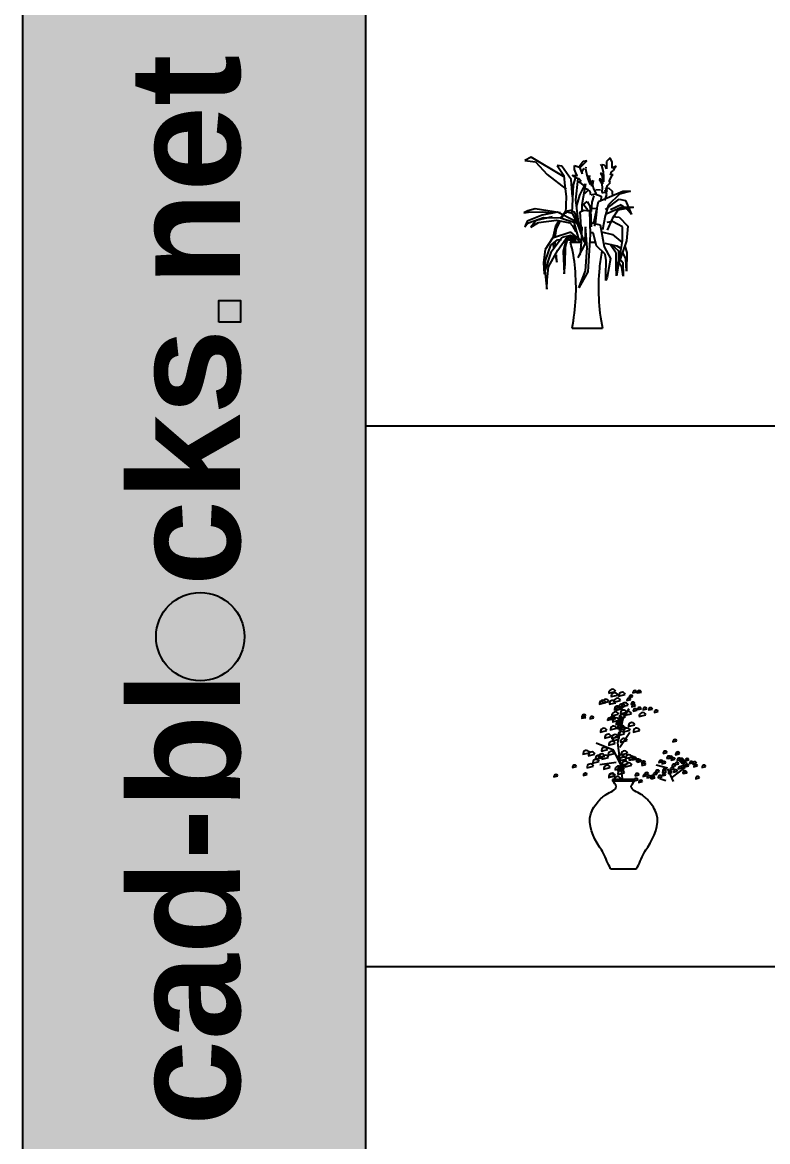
# Model space of a CAD drawing. Header units: millimetres. Extents: x 22565 to 38821, y 15578 to 26720.
# Drawn here: x 22565 to 24995, y 19026 to 22676 of the extents above; entities that cross this region are included whole.
import ezdxf

# ---------------------------------------------------------------- set-up
doc = ezdxf.new("R2010")
doc.units = ezdxf.units.MM
doc.layers.add('www.cad-blocks.net', color=7, linetype='Continuous')
doc.styles.get("Standard").update_dxf_attribs({"font": 'arial.ttf'})

# ---------------------------------------------------------------- blocks, each defined once
blk = doc.blocks.new('A$C6FCF75B8')
for p, q in [((23.9, 557.4), (3.5, 547.3)), ((129, 494.1), (23.9, 557.4)), ((281.7, 555.2), (269.3, 543.9)), ((282.9, 551.8), (281.7, 555.2)), ((287.4, 542.7), (282.9, 551.8)), ((3.5, 547.3), (37.4, 542.7)), ((37.4, 542.7), (75.9, 500.9)), ((108.7, 530.3), (130.2, 497.5)), ((123.4, 528), (108.7, 530.3)), ((153.9, 485.1), (123.4, 528)), ((164.7, 517), (165.2, 527.1)), ((169.3, 506.6), (164.7, 517)), ((164.9, 530.6), (180.8, 525.3)), ((165.2, 527.1), (164.9, 530.6)), ((193.5, 543.9), (180, 525.6)), ((180.8, 525.3), (190.4, 503.6)), ((182.1, 522.4), (204.8, 546.1)), ((190.2, 509.6), (193.1, 517.1)), ((193.1, 517.1), (197.8, 520.4)), ((204.8, 546.1), (193.5, 543.9)), ((202.1, 524.7), (200.8, 519.2)), ((200.8, 519.2), (204.8, 498.8)), ((250.1, 534.8), (253.4, 530.3)), ((253.4, 530.3), (258, 510)), ((261.4, 531.4), (255.7, 532.6)), ((267, 525.8), (261.4, 531.4)), ((269.3, 520.1), (267, 525.8)), ((269.3, 543.9), (269.3, 520.1)), ((286.2, 510), (291.9, 514.5)), ((287.4, 531.4), (287.4, 542.7)), ((287.4, 521.3), (287.4, 531.4)), ((290.8, 523.5), (287.4, 521.3)), ((296.4, 525.8), (290.8, 523.5)), ((291.9, 514.5), (298.7, 525.8)), ((300.9, 529.2), (296.4, 525.8)), ((298.7, 525.8), (300.9, 529.2)), ((75.9, 500.9), (138.1, 453.5)), ((130.2, 497.5), (133.6, 463.6)), ((158.5, 428.6), (153.9, 485.1)), ((157.8, 499.1), (163.3, 497.8)), ((161.2, 496.9), (157.8, 499.1)), ((168.3, 491.9), (160.7, 467)), ((172, 489.3), (161.2, 496.9)), ((163.3, 497.8), (169.4, 498)), ((173.4, 497.3), (169.3, 506.6)), ((169.4, 498), (173.4, 497.3)), ((169.8, 418.4), (176.7, 488)), ((171.4, 501.8), (170.2, 497.9)), ((178.9, 487.4), (172, 489.3)), ((186.6, 478.4), (178.9, 487.4)), ((178.9, 476.3), (182, 477.7)), ((182.9, 475.6), (178.9, 476.3)), ((182, 477.7), (186.6, 478.4)), ((194.6, 465.9), (182.9, 475.6)), ((190.4, 503.6), (190.2, 509.6)), ((204.8, 498.8), (210.2, 483.9)), ((208.9, 489.5), (213.9, 497.8)), ((217, 468.3), (208.9, 489.5)), ((210.2, 483.9), (217, 468.3)), ((213.9, 497.8), (212.5, 489.8)), ((212.5, 489.8), (216.8, 474.4)), ((220.6, 479.8), (225.8, 482.1)), ((221.7, 471.6), (220.6, 479.8)), ((225.8, 482.1), (223.5, 467.5)), ((245.5, 486.2), (253.4, 473.8)), ((251.2, 486.2), (245.5, 486.2)), ((250.1, 505.4), (254.6, 498.7)), ((258, 499.8), (250.1, 505.4)), ((253.4, 478.3), (251.2, 486.2)), ((256.8, 470.4), (253.4, 478.3)), ((254.6, 498.7), (256.8, 482.8)), ((256.8, 482.8), (256.8, 470.4)), ((258, 510), (259.1, 494.1)), ((259.1, 477.2), (258, 499.8)), ((259.1, 494.1), (259.1, 477.2)), ((272.7, 464.8), (282.9, 474.9)), ((278.3, 477.2), (280.6, 484)), ((282.9, 474.9), (278.3, 477.2)), ((280.6, 484), (287.4, 497.5)), ((282.9, 498.7), (286.2, 510)), ((287.4, 499.8), (282.9, 498.7)), ((290.8, 499.8), (287.4, 499.8)), ((287.4, 497.5), (290.8, 499.8)), ((133.6, 463.6), (138.1, 429.7)), ((160.7, 467), (157.3, 398.1)), ((182.2, 434.2), (201.4, 470.4)), ((201.4, 470.4), (193.5, 427.5)), ((199.4, 460.6), (194.6, 465.9)), ((196.1, 456.7), (199.4, 460.6)), ((209.6, 451.5), (196.1, 456.7)), ((210.5, 451.2), (198, 437.6)), ((215.8, 445.6), (209.6, 451.5)), ((218.8, 433.3), (215.8, 445.6)), ((216.8, 474.4), (221.8, 463)), ((221.8, 463), (221.7, 471.6)), ((223.5, 467.5), (226.9, 454.2)), ((226.9, 454.2), (235.2, 438.1)), ((235.2, 438.1), (232.1, 436.7)), ((234.2, 452.3), (250.1, 451.2)), ((243.3, 412.8), (322.4, 446.7)), ((253.4, 473.8), (255.7, 460.2)), ((255.7, 460.2), (254.6, 442.1)), ((254.6, 442.1), (258, 442.1)), ((258, 442.1), (271.5, 444.4)), ((263.6, 451.2), (269.3, 435.4)), ((264.8, 453.5), (276.1, 458)), ((269.3, 456.8), (272.7, 464.8)), ((271.5, 444.4), (269.3, 456.8)), ((276.1, 458), (287.4, 446.7)), ((287.4, 446.7), (287.4, 435.4)), ((347.3, 446.7), (312.3, 436.5)), ((322.4, 446.7), (347.3, 446.7)), ((138.1, 429.7), (135.8, 373.2)), ((177.7, 346.1), (169.8, 418.4)), ((172, 395.8), (182.2, 434.2)), ((193.5, 427.5), (189, 402.6)), ((189, 402.6), (189, 389)), ((193.5, 402.6), (206, 412.8)), ((195.8, 402.6), (208.2, 385.6)), ((206, 412.8), (215, 398.1)), ((232.1, 436.7), (218.8, 433.3)), ((221.8, 410.5), (219.5, 380)), ((228.6, 432), (221.8, 410.5)), ((228.6, 343.8), (243.3, 412.8)), ((230.8, 437.6), (252.3, 430.8)), ((252.3, 430.8), (251.2, 415)), ((269.3, 435.4), (262.5, 416.2)), ((276.1, 402.6), (264.8, 366.4)), ((265.9, 386.8), (311.1, 420.7)), ((312.3, 436.5), (276.1, 402.6)), ((316.8, 402.6), (282.9, 385.6)), ((311.1, 420.7), (331.5, 416.2)), ((337.1, 387.9), (316.8, 402.6)), ((331.5, 416.2), (350.7, 370.9)), ((13.1, 382.5), (0, 376)), ((0, 376), (14.9, 377.8)), ((59.7, 368.5), (10.3, 348.9)), ((36.4, 389), (13.1, 382.5)), ((14.9, 377.8), (60.7, 379.7)), ((119.5, 376), (36.4, 389)), ((109.2, 377.8), (59.7, 368.5)), ((60.7, 379.7), (92.4, 376)), ((165.2, 349.9), (109.2, 377.8)), ((135.4, 380.6), (120.9, 359.6)), ((123.9, 358.6), (135.4, 380.6)), ((152.2, 383.4), (135.4, 380.6)), ((135.4, 380.6), (157.8, 375)), ((166.2, 376.9), (152.2, 383.4)), ((157.3, 398.1), (156.2, 377.7)), ((157.8, 375), (179.2, 329.3)), ((187.6, 319.1), (166.2, 376.9)), ((183.9, 379.7), (196, 385.3)), ((187.6, 313.5), (183.9, 379.7)), ((189, 389), (189, 380)), ((196, 385.3), (213.8, 382.5)), ((213.8, 382.5), (216.6, 305.1)), ((215, 398.1), (218.4, 367.6)), ((218.4, 367.6), (219.5, 330.3)), ((221.8, 391.3), (237.6, 390.2)), ((237.6, 390.2), (232, 339.3)), ((264.8, 366.4), (256.8, 321.2)), ((268.2, 373.2), (316.8, 394.7)), ((306.6, 384.5), (287.4, 356.3)), ((357.5, 394.7), (306.6, 384.5)), ((316.8, 394.7), (357.5, 394.7)), ((350.7, 370.9), (337.1, 387.9)), ((10.3, 348.9), (2.8, 330.3)), ((2.8, 330.3), (14.9, 343.3)), ((14.9, 343.3), (64.4, 361)), ((40.1, 350.8), (22.4, 329.3)), ((22.4, 329.3), (47.6, 344.3)), ((92.4, 362.9), (40.1, 350.8)), ((47.6, 344.3), (106.4, 352.6)), ((64.4, 361), (119.5, 360.1)), ((102.7, 333.1), (93.9, 294.1)), ((114.9, 350.8), (102.7, 333.1)), ((106.4, 352.6), (149.4, 343.3)), ((106.4, 324.7), (119.4, 349.8)), ((119.5, 360.1), (162.4, 345.2)), ((149.4, 343.3), (158.7, 334)), ((158.7, 334), (169, 314.4)), ((162.4, 345.2), (177.4, 294.8)), ((177.4, 335.9), (165.2, 349.9)), ((197.9, 280.8), (177.4, 335.9)), ((187.6, 280.8), (190.4, 330.3)), ((200.7, 330.3), (199.8, 320.9)), ((206.3, 262.2), (200.7, 330.3)), ((220.3, 343.3), (248.3, 336.8)), ((232, 339.3), (229.7, 332.5)), ((248.3, 336.8), (261.4, 265)), ((288.5, 348.3), (270.4, 345)), ((287.4, 356.3), (271.5, 320.1)), ((288.5, 364.2), (311.1, 361.9)), ((321.3, 330.3), (288.5, 348.3)), ((311.1, 361.9), (339.4, 332.5)), ((321.3, 285.1), (321.3, 330.3)), ((339.4, 332.5), (334.9, 285.1)), ((93.4, 293.9), (69.1, 256.6)), ((125.1, 295.7), (87.7, 246.3)), ((153.1, 313.5), (93.4, 293.9)), ((102, 296.7), (106.4, 324.7)), ((152.2, 302.3), (125.1, 295.7)), ((137.2, 291.1), (148.4, 298.5)), ((148.4, 298.5), (165.2, 291.1)), ((172.7, 291.1), (152.2, 302.3)), ((174.6, 294.8), (153.1, 313.5)), ((177.4, 294.8), (187.6, 282.7)), ((199.8, 320.9), (198.8, 273.4)), ((216.6, 305.1), (208.2, 183.8)), ((225.9, 310.7), (216.6, 310.7)), ((237.1, 268.7), (225.9, 310.7)), ((253, 314.4), (288.5, 306)), ((288.5, 306), (320.5, 279.4)), ((69.1, 256.6), (64.4, 214.6)), ((70.9, 221.1), (87.7, 270.6)), ((87.7, 270.6), (109.2, 288.3)), ((94.7, 276.3), (98.1, 260)), ((103.3, 266.9), (101.6, 282)), ((109.2, 288.3), (122.3, 289.2)), ((110.2, 254.7), (137.2, 291.1)), ((137.2, 286.4), (127.9, 251)), ((134.4, 209), (135.4, 265)), ((135.4, 265), (141.9, 289.2)), ((147.5, 291.1), (137.2, 286.4)), ((141.9, 289.2), (167.1, 282.7)), ((168, 285.5), (147.5, 291.1)), ((151.4, 280), (187.6, 280)), ((165.2, 291.1), (169, 280.8)), ((183.9, 279), (172.7, 291.1)), ((198.8, 273.4), (175.5, 230.4)), ((184.8, 243.5), (187.6, 280.8)), ((199, 280), (204.8, 280)), ((200.7, 186.6), (206.3, 262.2)), ((214.8, 280), (234.1, 280)), ((265.1, 241.6), (237.1, 268.7)), ((261.4, 265), (282.9, 226.7)), ((304.3, 267.8), (265.1, 276.2)), ((300.6, 244.4), (282.9, 271.5)), ((284.7, 273.4), (308.1, 251.9)), ((314.6, 261.2), (304.3, 267.8)), ((317.2, 256.2), (314.6, 261.2)), ((315.6, 245.5), (321.3, 285.1)), ((334.9, 285.1), (320.2, 243.2)), ((328.9, 267.9), (336.1, 246.3)), ((67.2, 176.3), (70.9, 221.1)), ((87.7, 246.3), (68.1, 186.6)), ((80.3, 199.7), (110.2, 254.7)), ((102.2, 240.1), (107.4, 215.5)), ((107.4, 215.5), (106.4, 238.8)), ((127.9, 251), (131.6, 177.3)), ((175.5, 230.4), (184.8, 243.5)), ((267.9, 221.1), (265.1, 241.6)), ((267, 172.6), (267.9, 221.1)), ((282.9, 226.7), (271.7, 166.1)), ((300.6, 201.5), (300.6, 244.4)), ((304.3, 199.2), (315.6, 245.5)), ((320.2, 243.2), (304.3, 199.2)), ((308.1, 251.9), (309, 209)), ((308.5, 231.8), (323, 214.6)), ((332.3, 226.7), (321.7, 247.5)), ((335.1, 185.7), (332.3, 226.7)), ((336.1, 246.3), (335.1, 185.7)), ((64.4, 214.6), (66.3, 177.3)), ((68.1, 186.6), (74.7, 126.9)), ((75.6, 157.7), (80.3, 199.7)), ((131.6, 177.3), (134.4, 209)), ((179.2, 131.6), (200.7, 186.6)), ((208.2, 183.8), (179.2, 131.6)), ((301.5, 170.7), (300.6, 201.5)), ((309, 209), (301.5, 170.7)), ((319.3, 198.7), (308.3, 215.4)), ((323.9, 169.8), (319.3, 198.7)), ((323, 214.6), (323.9, 169.8)), ((74.7, 126.9), (75.6, 157.7)), ((267, 155.8), (267, 172.6)), ((271.7, 166.1), (267, 155.8)), ((157, 0), (256.2, 0)), ((157, 0), (256.2, 0))]:
    blk.add_line(p, q)
for centre, radius, start, end in [((-216.2, 169.8), 383.8, 3.9226, 16.684), ((629.4, 169.8), 383.8, 167.6563, 176.0774), ((-477.4, 129.5), 647.5, 348.4615, 5.8999), ((890.6, 129.5), 647.5, 174.1001, 191.5385)]:
    blk.add_arc(centre, radius, start, end)
blk = doc.blocks.new('A$C1A4A10EA')
for p, q in [((255.6, 818.8), (286.6, 826.2)), ((266.7, 802.5), (297.8, 809.8)), ((279, 777.3), (310.1, 784.7)), ((301.6, 805.1), (332.6, 812.4)), ((339.9, 784), (358.5, 788.4)), ((350.1, 798), (368.7, 802.4)), ((367.6, 819.8), (386.2, 824.2)), ((387, 819.8), (405.7, 824.2)), ((389.2, 819.5), (407.8, 824)), ((211, 767.6), (242, 775)), ((224.5, 772.6), (255.6, 780)), ((258.4, 766.7), (289.5, 774)), ((281.4, 740.4), (312.5, 747.7)), ((281.4, 740.4), (312.5, 747.7)), ((290, 739.4), (321, 746.8)), ((302, 751), (333.1, 758.4)), ((315.6, 756), (346.6, 763.4)), ((359.5, 766.7), (378.2, 771.1)), ((362.6, 755.5), (381.3, 759.9)), ((369, 735.4), (387.7, 739.8)), ((389.2, 741.8), (407.8, 746.2)), ((415, 741.1), (433.7, 745.5)), ((440.9, 740.4), (459.5, 744.8)), ((467.7, 728.7), (486.3, 733.1)), ((129.7, 701.5), (148.4, 705.9)), ((130.4, 707.9), (149.1, 712.3)), ((168.4, 699.3), (187, 703.8)), ((249.7, 692.5), (268.4, 696.9)), ((261.1, 697.7), (279.8, 702.1)), ((269.7, 696.7), (288.3, 701.1)), ((269.8, 713.6), (300.9, 720.9)), ((273.1, 685.1), (304.2, 692.5)), ((289, 672.5), (320.1, 679.9)), ((293.4, 676.8), (312, 681.2)), ((295.5, 676.6), (314.1, 681)), ((299.1, 689.1), (317.7, 693.6)), ((302.1, 697.4), (320.8, 701.9)), ((303, 701.2), (334.1, 708.6)), ((309.6, 722.1), (340.7, 729.4)), ((330.5, 715.5), (361.6, 722.8)), ((396.9, 710.2), (428, 717.6)), ((216, 637.5), (247, 644.8)), ((262.4, 647.4), (293.5, 654.8)), ((295.6, 654.5), (326.7, 661.9)), ((298.5, 621.8), (329.6, 629.2)), ((303.5, 647.2), (334.5, 654.5)), ((324.1, 638.4), (355.2, 645.8)), ((346.4, 664), (377.5, 671.4)), ((369.4, 637.7), (400.5, 645)), ((236.6, 609.2), (267.7, 616.6)), ((254.6, 577), (285.7, 584.3)), ((268.8, 607.8), (299.9, 615.2)), ((274.1, 596.4), (305.1, 603.8)), ((310.1, 590.3), (341.2, 597.6)), ((554, 591.7), (572.7, 596.1)), ((135.3, 534.1), (166.4, 541.4)), ((160.5, 527), (191.5, 534.3)), ((207, 517.5), (238, 524.8)), ((221.2, 548.3), (252.2, 555.7)), ((251.5, 529.8), (282.6, 537.2)), ((312.3, 531.7), (343.3, 539.1)), ((334.1, 514.2), (365.1, 521.5)), ((509.2, 538.3), (527.8, 542.8)), ((566.8, 531.9), (585.5, 536.3)), ((567.1, 534.1), (585.7, 538.5)), ((87, 472.9), (105.7, 477.3)), ((154.3, 471.5), (185.4, 478.8)), ((180.4, 492.4), (211.5, 499.7)), ((193.2, 510.4), (224.3, 517.7)), ((223.6, 511.3), (254.6, 518.7)), ((231.4, 465.1), (262.5, 472.4)), ((297.3, 513.9), (328.4, 521.3)), ((298.3, 464.1), (329.3, 471.5)), ((307, 504.2), (338.1, 511.6)), ((315.6, 483.8), (346.6, 491.2)), ((331.9, 475.5), (363, 482.9)), ((350.4, 505.9), (381.5, 513.2)), ((363.3, 509.2), (382, 513.6)), ((367.6, 508.7), (386.3, 513.1)), ((384, 500.4), (402.6, 504.8)), ((390.1, 497.6), (408.8, 502)), ((408.9, 491.2), (427.5, 495.6)), ((410.1, 482.4), (428.7, 486.8)), ((489.3, 495.2), (507.9, 499.6)), ((503.7, 489.3), (522.4, 493.7)), ((526, 514.9), (544.7, 519.3)), ((534.6, 513.9), (553.2, 518.3)), ((546.7, 506.1), (565.3, 510.5)), ((550, 477.6), (568.6, 482.1)), ((563.8, 484.8), (582.4, 489.2)), ((574.7, 505.1), (593.3, 509.6)), ((578.9, 465.8), (597.6, 470.2)), ((585.3, 504), (604, 508.4)), ((589.1, 499.2), (607.8, 503.6)), ((592.4, 470.8), (611.1, 475.2)), ((594.8, 492.1), (613.5, 496.5)), ((602.4, 482.6), (621.1, 487)), ((610.2, 475.3), (628.9, 479.7)), ((611.2, 503.2), (629.8, 507.7)), ((631.3, 490.2), (650, 494.6)), ((646.3, 488.5), (664.9, 493)), ((651.3, 475), (669.9, 479.4)), ((689.9, 472.9), (708.6, 477.3)), ((0, 428.6), (18.6, 433)), ((136.8, 435), (155.5, 439.4)), ((255.1, 425.7), (286.2, 433.1)), ((255.3, 427.9), (286.4, 435.2)), ((279.5, 412.2), (310.6, 419.6)), ((285, 461.3), (316.1, 468.6)), ((297.3, 455.6), (328.4, 462.9)), ((297.8, 440.4), (328.9, 447.8)), ((378.8, 434), (397.4, 438.4)), ((415, 430), (433.7, 434.4)), ((422.4, 437.8), (441, 442.2)), ((433.8, 423.6), (452.4, 428)), ((449, 424.1), (467.6, 428.5)), ((452.8, 419.3), (471.4, 423.7)), ((463.4, 437.6), (482.1, 442)), ((473.4, 449.4), (492, 453.8)), ((485.7, 424.3), (504.4, 428.7)), ((504, 433.1), (522.6, 437.5)), ((505.6, 448), (524.3, 452.4)), ((506.6, 456.5), (525.2, 461)), ((533.4, 444.9), (552, 449.3)), ((541.7, 461.3), (560.3, 465.7)), ((557.8, 450.8), (576.5, 455.3)), ((600.5, 446.1), (619.2, 450.5)), ((602.4, 443.7), (621.1, 448.1)), ((660.3, 420), (678.9, 424.4)), ((377.9, 415.8), (272.7, 415.8)), ((272.7, 415.8), (272.7, 410.6)), ((272.7, 410.6), (377.9, 410.6)), ((374, 410.8), (392.7, 415.2)), ((377.9, 410.6), (377.9, 415.8)), ((394.7, 402), (413.3, 406.4)), ((264.7, 0), (385.9, 0))]:
    blk.add_line(p, q)
for points in [[(325.3, 415.8), (319.4, 420.7), (299, 587.2), (322.4, 701.2), (351.4, 747.7)], [(307.5, 566.8), (354.2, 637.2)], [(311.5, 486.4), (277.9, 552.8), (197.2, 585.5)], [(214.3, 486.4), (291.1, 497.3)], [(530, 468.6), (477.6, 483.1)], [(553.5, 427.1), (612.5, 472.4)], [(494.4, 420.7), (521.4, 411.3)], [(529.7, 466.5), (555.6, 407.5)]]:
    blk.add_lwpolyline(points)
for centre, radius in [((272, 821.3), 15.4), ((227.5, 770.1), 15.4), ((241, 775.1), 15.4), ((274.9, 769.2), 15.4), ((283.2, 805), 15.4), ((295.5, 779.8), 15.4), ((318.1, 807.6), 15.4), ((349.7, 785.5), 9.22), ((359.9, 799.5), 9.22), ((377.5, 821.3), 9.22), ((396.9, 821.3), 9.22), ((399.1, 821), 9.22), ((286.3, 716.1), 15.4), ((297.9, 742.8), 15.4), ((297.9, 742.8), 15.4), ((306.4, 741.9), 15.4), ((318.5, 753.5), 15.4), ((326.1, 724.6), 15.4), ((332.1, 758.5), 15.4), ((347, 717.9), 15.4), ((369.4, 768.2), 9.22), ((372.5, 757), 9.22), ((378.9, 736.9), 9.22), ((399.1, 743.3), 9.22), ((424.9, 742.6), 9.22), ((450.8, 741.8), 9.22), ((477.6, 730.2), 9.22), ((139.6, 703), 9.22), ((140.3, 709.4), 9.22), ((178.3, 700.8), 9.22), ((259.6, 694), 9.22), ((271, 699.2), 9.22), ((279.5, 698.2), 9.22), ((289.6, 687.6), 15.4), ((305.5, 675), 15.4), ((303.3, 678.3), 9.22), ((305.4, 678.1), 9.22), ((309, 690.6), 9.22), ((312, 698.9), 9.22), ((319.5, 703.7), 15.4), ((362.9, 666.5), 15.4), ((413.4, 712.7), 15.4), ((232.4, 639.9), 15.4), ((253.1, 611.7), 15.4), ((278.9, 649.9), 15.4), ((312.1, 657), 15.4), ((315, 624.3), 15.4), ((320, 649.7), 15.4), ((340.6, 640.9), 15.4), ((385.9, 640.2), 15.4), ((271.1, 579.5), 15.4), ((285.3, 610.3), 15.4), ((290.6, 598.9), 15.4), ((326.6, 592.8), 15.4), ((563.9, 593.2), 9.22), ((151.8, 536.6), 15.4), ((177, 529.5), 15.4), ((209.7, 512.9), 15.4), ((223.4, 520), 15.4), ((237.7, 550.8), 15.4), ((240, 513.8), 15.4), ((268, 532.3), 15.4), ((313.8, 516.4), 15.4), ((323.5, 506.7), 15.4), ((328.7, 534.2), 15.4), ((350.6, 516.6), 15.4), ((366.9, 508.3), 15.4), ((519.1, 539.8), 9.22), ((535.9, 516.4), 9.22), ((544.5, 515.4), 9.22), ((576.7, 533.4), 9.22), ((577, 535.6), 9.22), ((96.9, 474.4), 9.22), ((170.8, 474), 15.4), ((196.9, 494.8), 15.4), ((247.9, 467.6), 15.4), ((301.5, 463.8), 15.4), ((313.8, 458.1), 15.4), ((314.7, 466.6), 15.4), ((332.1, 486.3), 15.4), ((348.4, 478), 15.4), ((373.2, 510.7), 9.22), ((377.5, 510.2), 9.22), ((393.9, 501.9), 9.22), ((400, 499.1), 9.22), ((418.8, 492.7), 9.22), ((420, 483.9), 9.22), ((499.2, 496.7), 9.22), ((513.6, 490.8), 9.22), ((551.6, 462.8), 9.22), ((556.6, 507.6), 9.22), ((559.9, 479.1), 9.22), ((573.6, 486.2), 9.22), ((584.6, 506.6), 9.22), ((588.8, 467.3), 9.22), ((595.2, 505.5), 9.22), ((599, 500.7), 9.22), ((602.3, 472.3), 9.22), ((604.7, 493.6), 9.22), ((612.3, 484.1), 9.22), ((620.1, 476.8), 9.22), ((621.1, 504.7), 9.22), ((641.2, 491.7), 9.22), ((656.2, 490), 9.22), ((661.2, 476.5), 9.22), ((699.8, 474.4), 9.22), ((9.9, 430.1), 9.22), ((146.7, 436.5), 9.22), ((271.6, 428.2), 15.4), ((271.8, 430.3), 15.4), ((296, 414.7), 15.4), ((314.3, 442.9), 15.4), ((383.9, 412.3), 9.22), ((388.7, 435.5), 9.22), ((424.9, 431.5), 9.22), ((432.3, 439.3), 9.22), ((443.7, 425.1), 9.22), ((458.9, 425.6), 9.22), ((462.6, 420.8), 9.22), ((473.3, 439.1), 9.22), ((483.3, 450.9), 9.22), ((495.6, 425.8), 9.22), ((513.9, 434.6), 9.22), ((515.5, 449.5), 9.22), ((516.5, 458), 9.22), ((543.3, 446.4), 9.22), ((567.7, 452.3), 9.22), ((610.4, 447.6), 9.22), ((612.3, 445.2), 9.22), ((670.2, 421.5), 9.22), ((404.5, 403.5), 9.22)]:
    blk.add_arc(centre, radius, 18.4422, 198.4146)
for points in [[(264.7, 0), (258.8, 11.9), (246.7, 36.5), (233.2, 72.6), (188.1, 135.3), (145.6, 230.7), (203.1, 311.6), (240.1, 350.1), (305.6, 374.2), (281.3, 401.1), (272.7, 410.6)], [(385.9, 0), (391.8, 11.9), (403.9, 36.5), (417.4, 72.6), (462.5, 135.3), (505, 230.7), (447.5, 311.6), (410.5, 350.1), (345, 374.2), (369.3, 401.1), (377.9, 410.6)]]:
    blk.add_open_spline(points, degree=3, knots=[0.652362, 0.652362, 0.652362, 0.652362, 39.453851, 80.610789, 111.848285, 267.042346, 332.704073, 380.570697, 438.045446, 469.282943, 469.282943, 469.282943, 469.282943])
at = {"width": 0.8, "flags": 9}
for tag in ['YSIZE', 'XSIZE']:
    blk.add_attdef(tag, (371.8, 413.9), '', height=0.049, dxfattribs=at)
blk = doc.blocks.new('format')
at = {"layer": 'www.cad-blocks.net', "true_color": 0x444444}
blk.add_hatch(color=250, dxfattribs=at).paths.add_polyline_path([(22564.6, 15578), (23683.3, 15578), (23683.3, 26720.1), (22564.6, 26720.1)])
at = {"layer": 'www.cad-blocks.net', "true_color": 0x546d8e}
for points in [[(23205.1, 21768.9), (23205.1, 21698.5), (23275.6, 21698.5), (23275.6, 21768.9)], [(23000.5, 20672.9, 1), (23288.7, 20672.9, 1)]]:
    blk.add_hatch(color=155, dxfattribs=at).paths.add_polyline_path(points)
at = {"layer": 'www.cad-blocks.net', "color": 250, "true_color": 0x444444}
for p, q in [((22564.6, 26720.1), (22564.6, 15578)), ((23683.3, 26720.1), (23683.3, 15578))]:
    blk.add_line(p, q, dxfattribs=at)
at = {"layer": 'www.cad-blocks.net'}
blk.add_line((23683.3, 26720.1), (23683.3, 15578), dxfattribs=at)
at = {"layer": 'www.cad-blocks.net', "color": 155, "true_color": 0x546d8e}
for p, q in [((23683.3, 26405.7), (23683.3, 15771.9)), ((23683.3, 21360.4), (38820.7, 21360.4)), ((23683.3, 19597), (38820.7, 19597))]:
    blk.add_line(p, q, dxfattribs=at)
blk.add_lwpolyline([(23205.1, 21698.5), (23205.1, 21768.9), (23275.6, 21768.9), (23275.6, 21698.5)], close=True, dxfattribs=at)
blk.add_circle((23144.6, 20672.9), 144.1, dxfattribs=at)
at = {"layer": 'www.cad-blocks.net', "insert": (22914.4, 19077.6), "char_height": 360, "attachment_point": 1, "rotation": 90}
blk.add_mtext_dynamic_manual_height_columns('{\\fArial|b1|i0|c0|p34;\\C255;\\c16777215;cad-bl  cks net}', width=33614.951, gutter_width=12.5, heights=[0], dxfattribs=at)

msp = doc.modelspace()

# ---------------------------------------------------------------- block references
msp.add_blockref('A$C6FCF75B8', (24200.4, 21678.9))
at = {"xscale": 0.7, "yscale": 0.7, "zscale": 0.7}
msp.add_blockref('A$C1A4A10EA', (24298, 19915.6), dxfattribs=at)
at = {"layer": 'www.cad-blocks.net'}
msp.add_blockref('format', (0, 0), dxfattribs=at)

doc.saveas('drawing.dxf')
